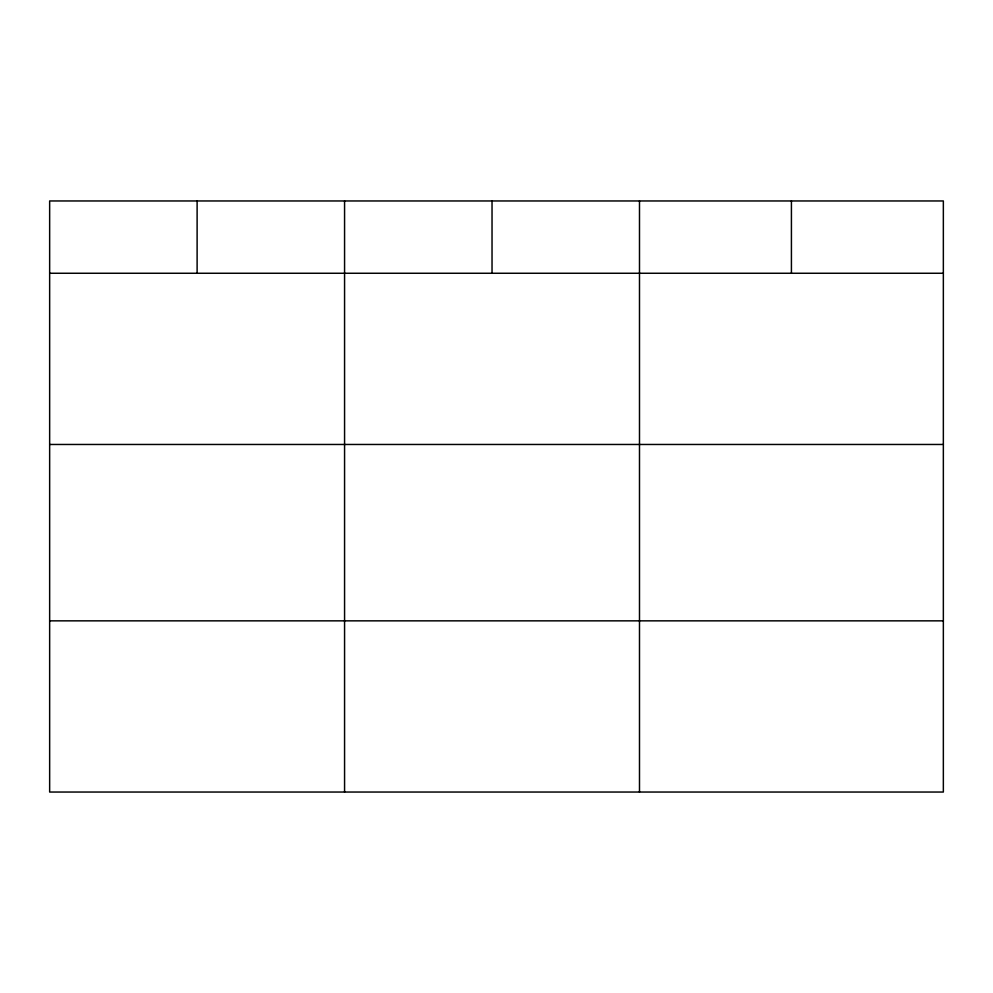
<?xml version="1.0" encoding="UTF-8"?>
<svg xmlns="http://www.w3.org/2000/svg" width="993" height="993" viewBox="0 0 993 993"><rect width="100%" height="100%" fill="white"/><g stroke="black" fill="none" stroke-linecap="round" stroke-linejoin="round"><path stroke-width="1.49" d="M943.35 444.467L943.35 200.958L49.65 200.958L49.65 792.042L943.35 792.042L943.35 444.467L49.65 444.467M49.65 273.261L943.35 273.261M49.65 620.848L943.35 620.848M791.421 200.958L791.421 273.261M639.492 200.958L639.492 792.042M492.031 200.958L492.031 273.261M344.571 200.958L344.571 792.042M197.111 200.958L197.111 273.261"/></g></svg>
